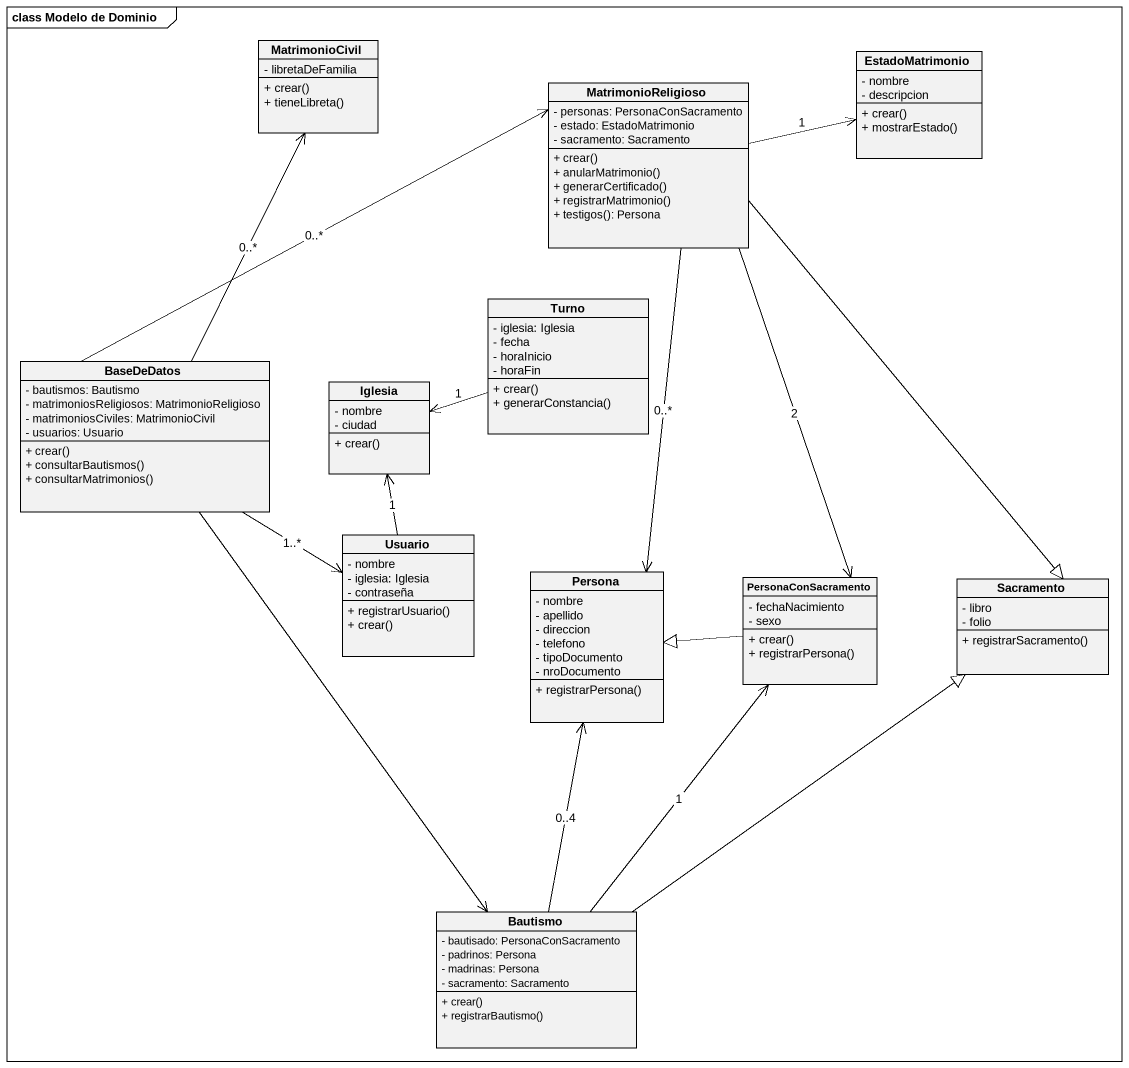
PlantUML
@startuml
mainframe class Modelo de Dominio
hide circle
hide empty members
skinparam classAttributeIconSize 0
class MatrimonioCivil {
  - libretaDeFamilia
  + crear()
  + tieneLibreta()
}
class EstadoMatrimonio {
  - nombre
  - descripcion
  + crear()
  + mostrarEstado()
}
class MatrimonioReligioso {
  - personas: PersonaConSacramento
  - estado: EstadoMatrimonio
  - sacramento: Sacramento
  + crear()
  + anularMatrimonio()
  + generarCertificado()
  + registrarMatrimonio()
  + testigos(): Persona
}
class Turno {
  - iglesia: Iglesia
  - fecha
  - horaInicio
  - horaFin
  + crear()
  + generarConstancia()
}
class BaseDeDatos {
  - bautismos: Bautismo
  - matrimoniosReligiosos: MatrimonioReligioso
  - matrimoniosCiviles: MatrimonioCivil
  - usuarios: Usuario
  + crear()
  + consultarBautismos()
  + consultarMatrimonios()
}
class Iglesia {
  - nombre
  - ciudad
  + crear()
}
class Usuario {
  - nombre
  - iglesia: Iglesia
  - contraseña
  + registrarUsuario()
  + crear()
}
class Persona {
  - nombre
  - apellido
  - direccion
  - telefono
  - tipoDocumento
  - nroDocumento
  + registrarPersona()
}
class PersonaConSacramento {
  - fechaNacimiento
  - sexo
  + crear()
  + registrarPersona()
}
class Sacramento {
  - libro
  - folio
  + registrarSacramento()
}
class Bautismo {
  - bautisado: PersonaConSacramento
  - padrinos: Persona
  - madrinas: Persona
  - sacramento: Sacramento
  + crear()
  + registrarBautismo()
}
MatrimonioReligioso -right-> EstadoMatrimonio : 1
MatrimonioReligioso --> Persona : 0..*
MatrimonioReligioso --> PersonaConSacramento : 2
MatrimonioReligioso --|> Sacramento
Turno -left-> Iglesia : 1
BaseDeDatos -up-> MatrimonioCivil : 0..*
BaseDeDatos -right-> MatrimonioReligioso : 0..*
BaseDeDatos --> Usuario : 1..*
BaseDeDatos --> Bautismo
Usuario -up-> Iglesia : 1
PersonaConSacramento -left-|> Persona
Bautismo -up-> Persona : 0..4
Bautismo -up-> PersonaConSacramento : 1
Bautismo -up-|> Sacramento
@enduml
